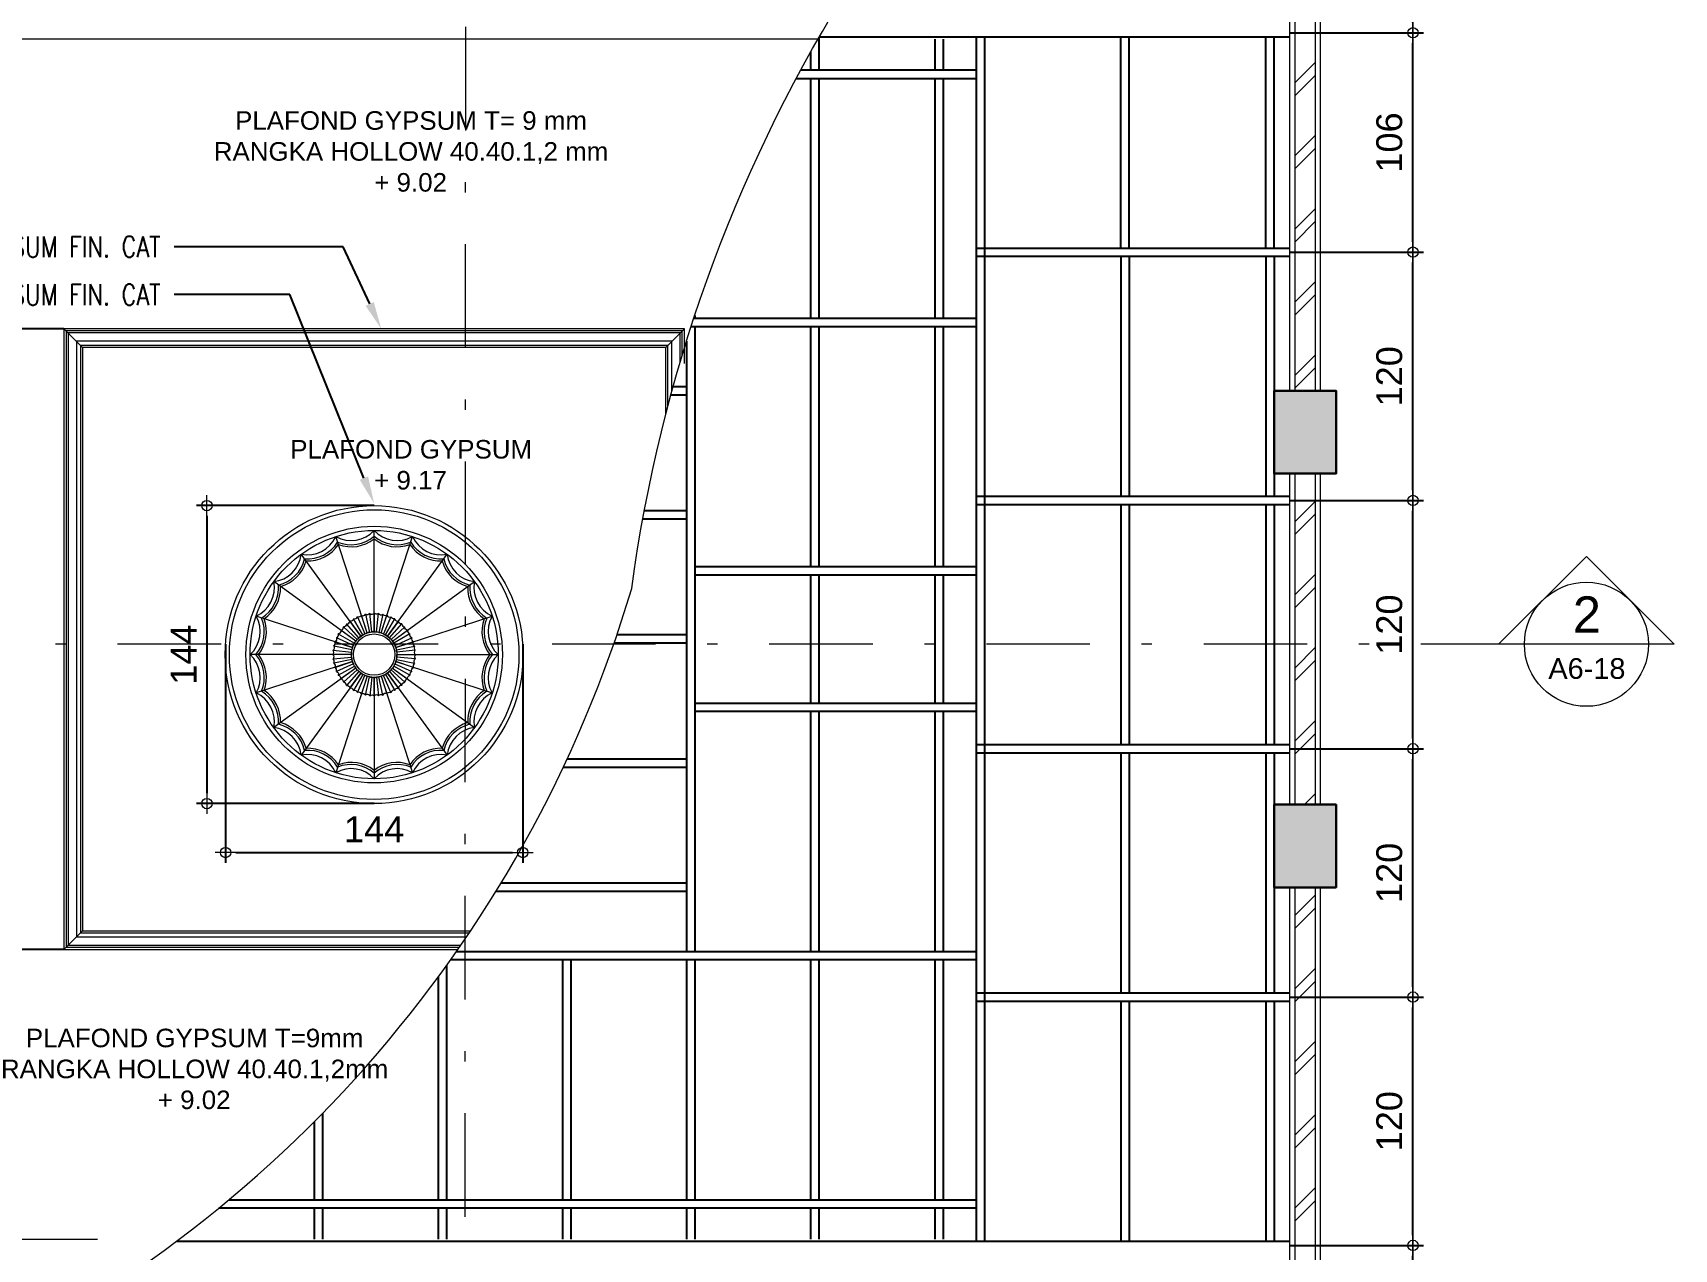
# Model space of a CAD drawing. Header units: millimetres. Extents: x -11 to 1625, y -267 to 180.
# Drawn here: x 1124.4 to 1140.26, y -145.03 to -133.28 of the extents above; entities that cross this region are included whole.
import ezdxf
from ezdxf import colors
from ezdxf.entities.mleader import LeaderData, LeaderLine
from ezdxf.enums import TextEntityAlignment as Align
from ezdxf.math import Vec2, Vec3

# ---------------------------------------------------------------- set-up
doc = ezdxf.new("R2010")
doc.units = ezdxf.units.MM
doc.linetypes.add('DASHDOT', pattern=[1, 0.5, -0.25, 0, -0.25])
for name, color, linetype, lineweight in [('ars', 11, 'Continuous', 5), ('dinding', 5, 'Continuous', 15), ('KOLOM', 1, 'Continuous', 30), ('lan', 7, 'Continuous', 15), ('not', 7, 'Continuous', 20), ('pla', 213, 'Continuous', 15), ('sol kol', 8, 'Continuous', 0), ('TEXT KETERANGAN', 7, 'Continuous', 9), ('u', 6, 'Continuous', 20)]:
    doc.layers.add(name, color=color, linetype=linetype, lineweight=lineweight)
doc.layers.add('BESI', color=10, linetype='Continuous')
doc.styles.add('aku', font='arial.ttf')
doc.styles.add('ATTR', font='romans.shx', dxfattribs={"width": 0.8, "height": 1.735066})
doc.styles.add('S', font='SIMPLEX', dxfattribs={"width": 1.1})
doc.styles.get("Standard").update_dxf_attribs({"font": 'ARIALUNI.TTF'})
doc.dimstyles.new('SK-50', dxfattribs={"dimtxt": 0.25, "dimasz": 0.1, "dimexe": 0.1, "dimexo": 0, "dimgap": 0.1, "dimtad": 1, "dimdec": 0, "dimlfac": 50, "dimzin": 12, "dimdsep": 46, "dimtxsty": 'Standard', "dimblk": 'BULAT', "dimcen": 0.1, "dimadec": 0, "dimazin": 3, "dimtfac": 1, "dimtdec": 0, "dimtix": 1, "dimtofl": 0, "dimtmove": 0, "dimatfit": 3, "dimldrblk": 'BULAT', "dimfxl": 0, "dimtolj": 1, "dimtzin": 0, "dimarcsym": 0})
pattern_1 = [(45, (1139.6954, -153.2871), (-0.353553, 0.353553), []), (45, (1139.8204, -153.2871), (-0.353553, 0.353553), [])]

# ---------------------------------------------------------------- blocks, each defined once
blk = doc.blocks.new('K1')
at = {"layer": 'KOLOM'}
blk.add_lwpolyline([(0.2, 0.15), (-0.2, 0.15), (-0.2, -0.15), (0.2, -0.15), (0.2, 0.15)], dxfattribs=at)
blk = doc.blocks.new('PROFIL GYP')
at = {"layer": 'ars'}
for points in [[(-0.034, 0.1046), (-0.1854, 0.5706)], [(0, 0.11), (0, 0.6)], [(0.034, 0.1046), (0.1854, 0.5706)], [(-0.0647, 0.089), (-0.3527, 0.4854)], [(0.0647, 0.089), (0.3527, 0.4854)], [(-0.089, 0.0647), (-0.4854, 0.3527)], [(0.089, 0.0647), (0.4854, 0.3527)], [(-0.1046, 0.034), (-0.5706, 0.1854)], [(0.1046, 0.034), (0.5706, 0.1854)], [(-0.11, 0), (-0.6, 0)], [(0.11, 0), (0.6, 0)], [(-0.1046, -0.034), (-0.5706, -0.1854)], [(-0.089, -0.0647), (-0.4854, -0.3527)], [(0.089, -0.0647), (0.4854, -0.3527)], [(0.1046, -0.034), (0.5706, -0.1854)], [(-0.0647, -0.089), (-0.3527, -0.4854)], [(-0.034, -0.1046), (-0.1854, -0.5706)], [(0, -0.11), (0, -0.6)], [(0.034, -0.1046), (0.1854, -0.5706)], [(0.0647, -0.089), (0.3527, -0.4854)]]:
    blk.add_lwpolyline(points, dxfattribs=at)
for points in [[(-0.1338, 0.1486, 0.428052), (-0.1176, 0.1618), (-0.0647, 0.089, 0.026186), (-0.0736, 0.0817)], [(-0.1, 0.1732, -0.428052), (-0.1176, 0.1618), (-0.0647, 0.089, -0.026186), (-0.055, 0.0953)], [(-0.1, 0.1732, 0.428052), (-0.0813, 0.1827), (-0.0447, 0.1005, 0.026186), (-0.055, 0.0953)], [(-0.0618, 0.1902, -0.428052), (-0.0813, 0.1827), (-0.0447, 0.1005, -0.026186), (-0.034, 0.1046)], [(-0.0618, 0.1902, 0.428052), (-0.0416, 0.1956), (-0.0229, 0.1076, 0.026186), (-0.034, 0.1046)], [(-0.0209, 0.1989, -0.428052), (-0.0416, 0.1956), (-0.0229, 0.1076, -0.026186), (-0.0115, 0.1094)], [(-0.0209, 0.1989, 0.428052), (0, 0.2), (0, 0.11, 0.026186), (-0.0115, 0.1094)], [(0.0209, 0.1989, -0.428052), (0, 0.2), (0, 0.11, -0.026186), (0.0115, 0.1094)], [(0.0209, 0.1989, 0.428052), (0.0416, 0.1956), (0.0229, 0.1076, 0.026186), (0.0115, 0.1094)], [(0.0618, 0.1902, -0.428052), (0.0416, 0.1956), (0.0229, 0.1076, -0.026186), (0.034, 0.1046)], [(0.0618, 0.1902, 0.428052), (0.0813, 0.1827), (0.0447, 0.1005, 0.026186), (0.034, 0.1046)], [(0.1, 0.1732, -0.428052), (0.0813, 0.1827), (0.0447, 0.1005, -0.026186), (0.055, 0.0953)], [(0.1, 0.1732, 0.428052), (0.1176, 0.1618), (0.0647, 0.089, 0.026186), (0.055, 0.0953)], [(0.1338, 0.1486, -0.428052), (0.1176, 0.1618), (0.0647, 0.089, -0.026186), (0.0736, 0.0817)], [(-0.1827, 0.0813, -0.428052), (-0.1902, 0.0618), (-0.1046, 0.034, -0.026186), (-0.1005, 0.0447)], [(-0.1827, 0.0813, 0.428052), (-0.1732, 0.1), (-0.0953, 0.055, 0.026186), (-0.1005, 0.0447)], [(-0.1618, 0.1176, -0.428052), (-0.1732, 0.1), (-0.0953, 0.055, -0.026186), (-0.089, 0.0647)], [(-0.1618, 0.1176, 0.428052), (-0.1486, 0.1338), (-0.0817, 0.0736, 0.026186), (-0.089, 0.0647)], [(-0.1338, 0.1486, -0.428052), (-0.1486, 0.1338), (-0.0817, 0.0736, -0.026186), (-0.0736, 0.0817)], [(0.1338, 0.1486, 0.428052), (0.1486, 0.1338), (0.0817, 0.0736, 0.026186), (0.0736, 0.0817)], [(0.1618, 0.1176, -0.428052), (0.1486, 0.1338), (0.0817, 0.0736, -0.026186), (0.089, 0.0647)], [(0.1618, 0.1176, 0.428052), (0.1732, 0.1), (0.0953, 0.055, 0.026186), (0.089, 0.0647)], [(0.1827, 0.0813, -0.428052), (0.1732, 0.1), (0.0953, 0.055, -0.026186), (0.1005, 0.0447)], [(0.1827, 0.0813, 0.428052), (0.1902, 0.0618), (0.1046, 0.034, 0.026186), (0.1005, 0.0447)], [(-0.2, 0, 0.428052), (-0.1989, 0.0209), (-0.1094, 0.0115, 0.026186), (-0.11, 0)], [(-0.2, 0, -0.428052), (-0.1989, -0.0209), (-0.1094, -0.0115, -0.026186), (-0.11, 0)], [(-0.1956, 0.0416, -0.428052), (-0.1989, 0.0209), (-0.1094, 0.0115, -0.026186), (-0.1076, 0.0229)], [(-0.1956, 0.0416, 0.428052), (-0.1902, 0.0618), (-0.1046, 0.034, 0.026186), (-0.1076, 0.0229)], [(0.1956, 0.0416, -0.428052), (0.1902, 0.0618), (0.1046, 0.034, -0.026186), (0.1076, 0.0229)], [(0.1956, 0.0416, 0.428052), (0.1989, 0.0209), (0.1094, 0.0115, 0.026186), (0.1076, 0.0229)], [(0.2, 0, -0.428052), (0.1989, 0.0209), (0.1094, 0.0115, -0.026186), (0.11, 0)], [(0.2, 0, 0.428052), (0.1989, -0.0209), (0.1094, -0.0115, 0.026186), (0.11, 0)], [(-0.1956, -0.0416, 0.428052), (-0.1989, -0.0209), (-0.1094, -0.0115, 0.026186), (-0.1076, -0.0229)], [(-0.1956, -0.0416, -0.428052), (-0.1902, -0.0618), (-0.1046, -0.034, -0.026186), (-0.1076, -0.0229)], [(-0.1827, -0.0813, 0.428052), (-0.1902, -0.0618), (-0.1046, -0.034, 0.026186), (-0.1005, -0.0447)], [(-0.1827, -0.0813, -0.428052), (-0.1732, -0.1), (-0.0953, -0.055, -0.026186), (-0.1005, -0.0447)], [(-0.1618, -0.1176, 0.428052), (-0.1732, -0.1), (-0.0953, -0.055, 0.026186), (-0.089, -0.0647)], [(-0.1618, -0.1176, -0.428052), (-0.1486, -0.1338), (-0.0817, -0.0736, -0.026186), (-0.089, -0.0647)], [(-0.1338, -0.1486, 0.428052), (-0.1486, -0.1338), (-0.0817, -0.0736, 0.026186), (-0.0736, -0.0817)], [(0.1338, -0.1486, -0.428052), (0.1486, -0.1338), (0.0817, -0.0736, -0.026186), (0.0736, -0.0817)], [(0.1618, -0.1176, 0.428052), (0.1486, -0.1338), (0.0817, -0.0736, 0.026186), (0.089, -0.0647)], [(0.1618, -0.1176, -0.428052), (0.1732, -0.1), (0.0953, -0.055, -0.026186), (0.089, -0.0647)], [(0.1827, -0.0813, 0.428052), (0.1732, -0.1), (0.0953, -0.055, 0.026186), (0.1005, -0.0447)], [(0.1827, -0.0813, -0.428052), (0.1902, -0.0618), (0.1046, -0.034, -0.026186), (0.1005, -0.0447)], [(0.1956, -0.0416, 0.428052), (0.1902, -0.0618), (0.1046, -0.034, 0.026186), (0.1076, -0.0229)], [(0.1956, -0.0416, -0.428052), (0.1989, -0.0209), (0.1094, -0.0115, -0.026186), (0.1076, -0.0229)], [(-0.1338, -0.1486, -0.428052), (-0.1176, -0.1618), (-0.0647, -0.089, -0.026186), (-0.0736, -0.0817)], [(-0.1, -0.1732, 0.428052), (-0.1176, -0.1618), (-0.0647, -0.089, 0.026186), (-0.055, -0.0953)], [(-0.1, -0.1732, -0.428052), (-0.0813, -0.1827), (-0.0447, -0.1005, -0.026186), (-0.055, -0.0953)], [(-0.0618, -0.1902, 0.428052), (-0.0813, -0.1827), (-0.0447, -0.1005, 0.026186), (-0.034, -0.1046)], [(-0.0618, -0.1902, -0.428052), (-0.0416, -0.1956), (-0.0229, -0.1076, -0.026186), (-0.034, -0.1046)], [(-0.0209, -0.1989, 0.428052), (-0.0416, -0.1956), (-0.0229, -0.1076, 0.026186), (-0.0115, -0.1094)], [(-0.0209, -0.1989, -0.428052), (0, -0.2), (0, -0.11, -0.026186), (-0.0115, -0.1094)], [(0.0209, -0.1989, 0.428052), (0, -0.2), (0, -0.11, 0.026186), (0.0115, -0.1094)], [(0.0209, -0.1989, -0.428052), (0.0416, -0.1956), (0.0229, -0.1076, -0.026186), (0.0115, -0.1094)], [(0.0618, -0.1902, 0.428052), (0.0416, -0.1956), (0.0229, -0.1076, 0.026186), (0.034, -0.1046)], [(0.0618, -0.1902, -0.428052), (0.0813, -0.1827), (0.0447, -0.1005, -0.026186), (0.034, -0.1046)], [(0.1, -0.1732, 0.428052), (0.0813, -0.1827), (0.0447, -0.1005, 0.026186), (0.055, -0.0953)], [(0.1, -0.1732, -0.428052), (0.1176, -0.1618), (0.0647, -0.089, -0.026186), (0.055, -0.0953)], [(0.1338, -0.1486, 0.428052), (0.1176, -0.1618), (0.0647, -0.089, 0.026186), (0.0736, -0.0817)]]:
    blk.add_lwpolyline(points, format="xyb", close=True, dxfattribs=at)
for radius in [0.72, 0.7, 0.62, 0.6, 0.11, 0.1]:
    blk.add_circle((0, 0), radius, dxfattribs=at)
for centre, radius, start, end in [((-0.3228, 0.6336), 0.1512, 258.61621, 335.38379), ((-0.1112, 0.7023), 0.1512, 240.61621, 317.38379), ((-0.1112, 0.7023), 0.1712, 247.4647, 310.5353), ((-0.1112, 0.7023), 0.1812, 250.11768, 307.88232), ((0.1112, 0.7023), 0.1512, 222.61621, 299.38379), ((0.1112, 0.7023), 0.1712, 229.4647, 292.5353), ((0.1112, 0.7023), 0.1812, 232.11768, 289.88232), ((0.3228, 0.6336), 0.1512, 204.61621, 281.38379), ((-0.5028, 0.5028), 0.1512, 276.61621, 353.38379), ((-0.3228, 0.6336), 0.1712, 265.4647, 328.5353), ((-0.3228, 0.6336), 0.1812, 268.11769, 325.88232), ((0.3228, 0.6336), 0.1812, 214.11768, 271.88232), ((0.3228, 0.6336), 0.1712, 211.4647, 274.5353), ((0.5028, 0.5028), 0.1512, 186.61621, 263.38379), ((-0.5028, 0.5028), 0.1712, 283.4647, 346.5353), ((-0.5028, 0.5028), 0.1812, 286.11769, 343.88232), ((0.5028, 0.5028), 0.1812, 196.11768, 253.88232), ((0.5028, 0.5028), 0.1712, 193.4647, 256.5353), ((-0.6336, 0.3228), 0.1512, 294.61621, 11.38379), ((-0.6336, 0.3228), 0.1712, 301.4647, 4.5353), ((-0.6336, 0.3228), 0.1812, 304.11769, 1.88232), ((0.6336, 0.3228), 0.1812, 178.11768, 235.88232), ((0.6336, 0.3228), 0.1712, 175.4647, 238.5353), ((0.6336, 0.3228), 0.1512, 168.61621, 245.38379), ((-0.7023, 0.1112), 0.1512, 312.61621, 29.38379), ((-0.7023, 0.1112), 0.1712, 319.4647, 22.5353), ((-0.7023, 0.1112), 0.1812, 322.11769, 19.88232), ((0.7023, 0.1112), 0.1812, 160.11768, 217.88232), ((0.7023, 0.1112), 0.1712, 157.4647, 220.5353), ((0.7023, 0.1112), 0.1512, 150.61621, 227.38379), ((0.7023, -0.1112), 0.1812, 142.11768, 199.88232), ((0.7023, -0.1112), 0.1712, 139.4647, 202.5353), ((0.7023, -0.1112), 0.1512, 132.61621, 209.38379), ((-0.7023, -0.1112), 0.1512, 330.61621, 47.38379), ((-0.7023, -0.1112), 0.1712, 337.4647, 40.5353), ((-0.7023, -0.1112), 0.1812, 340.11768, 37.88232), ((-0.6336, -0.3228), 0.1512, 348.61621, 65.38379), ((-0.6336, -0.3228), 0.1712, 355.4647, 58.5353), ((-0.6336, -0.3228), 0.1812, 358.11768, 55.88232), ((0.6336, -0.3228), 0.1812, 124.11768, 181.88232), ((0.6336, -0.3228), 0.1712, 121.4647, 184.5353), ((0.6336, -0.3228), 0.1512, 114.61621, 191.38379), ((-0.5028, -0.5028), 0.1512, 6.61621, 83.38379), ((-0.5028, -0.5028), 0.1712, 13.4647, 76.5353), ((-0.5028, -0.5028), 0.1812, 16.11768, 73.88232), ((0.5028, -0.5028), 0.1812, 106.11768, 163.88232), ((0.5028, -0.5028), 0.1712, 103.4647, 166.5353), ((0.5028, -0.5028), 0.1512, 96.61621, 173.38379), ((-0.3228, -0.6336), 0.1712, 31.4647, 94.5353), ((-0.3228, -0.6336), 0.1812, 34.11768, 91.88232), ((0.3228, -0.6336), 0.1812, 88.11768, 145.88232), ((0.3228, -0.6336), 0.1712, 85.4647, 148.5353), ((-0.3228, -0.6336), 0.1512, 24.61621, 101.38379), ((-0.1112, -0.7023), 0.1512, 42.61621, 119.38379), ((-0.1112, -0.7023), 0.1712, 49.4647, 112.5353), ((-0.1112, -0.7023), 0.1812, 52.11768, 109.88232), ((0.1112, -0.7023), 0.1812, 70.11768, 127.88232), ((0.1112, -0.7023), 0.1712, 67.4647, 130.5353), ((0.1112, -0.7023), 0.1512, 60.61621, 137.38379), ((0.3228, -0.6336), 0.1512, 78.61621, 155.38379)]:
    blk.add_arc(centre, radius, start, end, dxfattribs=at)
blk = doc.blocks.new('Npa')
for p, q in [((-0.849, 0), (0, 0.849)), ((0.849, 0), (0, 0.849)), ((0.849, 0), (-0.849, 0))]:
    blk.add_line(p, q)
blk.add_circle((0, 0), 0.6)
at = {"color": 5, "style": 'S', "width": 0.75, "flags": 4}
blk.add_attdef('NO', text='', height=0.3, dxfattribs=at).set_placement((0.005, 0.113), align=Align.CENTER)
at = {"style": 'S', "width": 0.75, "flags": 4}
blk.add_attdef('NOLBR', text='', height=0.2, dxfattribs=at).set_placement((0.005, -0.334), align=Align.CENTER)
blk = doc.blocks.new('BULAT')
for p, q in [((-1, 0), (1, 0)), ((0, -1), (0, 1))]:
    blk.add_line(p, q)
blk.add_circle((0, 0), 0.5)
blk = doc.blocks.new('*D3196')
at = {"layer": 'Defpoints', "color": 0, "ltscale": 0.15}
for p in [(1136.545, -142.597), (1137.739, -142.597), (1136.545, -144.997)]:
    blk.add_point(p, dxfattribs=at)
at = {"layer": 'u', "color": 0, "lineweight": -2, "ltscale": 0.15}
for p, q in [((1136.545, -142.597), (1137.839, -142.597)), ((1137.739, -144.897), (1137.739, -142.697)), ((1136.545, -144.997), (1137.839, -144.997))]:
    blk.add_line(p, q, dxfattribs=at)
at = {"layer": 'u', "color": 0, "lineweight": -2, "ltscale": 0.15, "xscale": 0.1, "yscale": 0.1, "zscale": 0.1}
for p, rotation in [((1137.739, -142.597), 90), ((1137.739, -144.997), 270)]:
    blk.add_blockref('BULAT', p, dxfattribs=dict(at, rotation=rotation))
at = {"layer": 'u', "color": 0, "ltscale": 0.15, "insert": (1137.511, -143.797), "char_height": 0.25, "attachment_point": 5, "rotation": 90}
blk.add_mtext('\\A1;120', dxfattribs=at)
blk = doc.blocks.new('*D3197')
at = {"layer": 'Defpoints', "color": 0, "ltscale": 0.15}
for p in [(1136.545, -140.197), (1137.739, -140.197), (1136.545, -142.597)]:
    blk.add_point(p, dxfattribs=at)
at = {"layer": 'u', "color": 0, "lineweight": -2, "ltscale": 0.15}
for p, q in [((1136.545, -140.197), (1137.839, -140.197)), ((1137.739, -142.497), (1137.739, -140.297)), ((1136.545, -142.597), (1137.839, -142.597))]:
    blk.add_line(p, q, dxfattribs=at)
at = {"layer": 'u', "color": 0, "lineweight": -2, "ltscale": 0.15, "xscale": 0.1, "yscale": 0.1, "zscale": 0.1}
for p, rotation in [((1137.739, -140.197), 90), ((1137.739, -142.597), 270)]:
    blk.add_blockref('BULAT', p, dxfattribs=dict(at, rotation=rotation))
at = {"layer": 'u', "color": 0, "ltscale": 0.15, "insert": (1137.511, -141.397), "char_height": 0.25, "attachment_point": 5, "rotation": 90}
blk.add_mtext('\\A1;120', dxfattribs=at)
blk = doc.blocks.new('*D3198')
at = {"layer": 'Defpoints', "color": 0, "ltscale": 0.15}
for p in [(1136.545, -137.797), (1137.739, -137.797), (1136.545, -140.197)]:
    blk.add_point(p, dxfattribs=at)
at = {"layer": 'u', "color": 0, "lineweight": -2, "ltscale": 0.15}
for p, q in [((1136.545, -137.797), (1137.839, -137.797)), ((1137.739, -140.097), (1137.739, -137.897)), ((1136.545, -140.197), (1137.839, -140.197))]:
    blk.add_line(p, q, dxfattribs=at)
at = {"layer": 'u', "color": 0, "lineweight": -2, "ltscale": 0.15, "xscale": 0.1, "yscale": 0.1, "zscale": 0.1}
for p, rotation in [((1137.739, -137.797), 90), ((1137.739, -140.197), 270)]:
    blk.add_blockref('BULAT', p, dxfattribs=dict(at, rotation=rotation))
at = {"layer": 'u', "color": 0, "ltscale": 0.15, "insert": (1137.511, -138.997), "char_height": 0.25, "attachment_point": 5, "rotation": 90}
blk.add_mtext('\\A1;120', dxfattribs=at)
blk = doc.blocks.new('*D3199')
at = {"layer": 'Defpoints', "color": 0, "ltscale": 0.15}
for p in [(1136.545, -135.397), (1137.739, -135.397), (1136.545, -137.797)]:
    blk.add_point(p, dxfattribs=at)
at = {"layer": 'u', "color": 0, "lineweight": -2, "ltscale": 0.15}
for p, q in [((1136.545, -135.397), (1137.839, -135.397)), ((1137.739, -137.697), (1137.739, -135.497)), ((1136.545, -137.797), (1137.839, -137.797))]:
    blk.add_line(p, q, dxfattribs=at)
at = {"layer": 'u', "color": 0, "lineweight": -2, "ltscale": 0.15, "xscale": 0.1, "yscale": 0.1, "zscale": 0.1}
for p, rotation in [((1137.739, -135.397), 90), ((1137.739, -137.797), 270)]:
    blk.add_blockref('BULAT', p, dxfattribs=dict(at, rotation=rotation))
at = {"layer": 'u', "color": 0, "ltscale": 0.15, "insert": (1137.511, -136.597), "char_height": 0.25, "attachment_point": 5, "rotation": 90}
blk.add_mtext('\\A1;120', dxfattribs=at)
blk = doc.blocks.new('*D3200')
at = {"layer": 'Defpoints', "color": 0, "ltscale": 0.15}
for p in [(1136.545, -133.277), (1137.739, -133.277), (1136.545, -135.397)]:
    blk.add_point(p, dxfattribs=at)
at = {"layer": 'u', "color": 0, "lineweight": -2, "ltscale": 0.15}
for p, q in [((1136.545, -133.277), (1137.839, -133.277)), ((1137.739, -135.297), (1137.739, -133.377)), ((1136.545, -135.397), (1137.839, -135.397))]:
    blk.add_line(p, q, dxfattribs=at)
at = {"layer": 'u', "color": 0, "lineweight": -2, "ltscale": 0.15, "xscale": 0.1, "yscale": 0.1, "zscale": 0.1}
for p, rotation in [((1137.739, -133.277), 90), ((1137.739, -135.397), 270)]:
    blk.add_blockref('BULAT', p, dxfattribs=dict(at, rotation=rotation))
at = {"layer": 'u', "color": 0, "ltscale": 0.15, "insert": (1137.511, -134.337), "char_height": 0.25, "attachment_point": 5, "rotation": 90}
blk.add_mtext('\\A1;106', dxfattribs=at)
blk = doc.blocks.new('*D3201')
at = {"layer": 'Defpoints', "color": 0, "ltscale": 0.15}
for p in [(1136.545, -130.877), (1137.739, -130.877), (1136.545, -133.277)]:
    blk.add_point(p, dxfattribs=at)
at = {"layer": 'u', "color": 0, "lineweight": -2, "ltscale": 0.15}
for p, q in [((1136.545, -130.877), (1137.839, -130.877)), ((1137.739, -133.177), (1137.739, -130.977)), ((1136.545, -133.277), (1137.839, -133.277))]:
    blk.add_line(p, q, dxfattribs=at)
at = {"layer": 'u', "color": 0, "lineweight": -2, "ltscale": 0.15, "xscale": 0.1, "yscale": 0.1, "zscale": 0.1}
for p, rotation in [((1137.739, -130.877), 90), ((1137.739, -133.277), 270)]:
    blk.add_blockref('BULAT', p, dxfattribs=dict(at, rotation=rotation))
at = {"layer": 'u', "color": 0, "ltscale": 0.15, "insert": (1137.511, -132.077), "char_height": 0.25, "attachment_point": 5, "rotation": 90}
blk.add_mtext('\\A1;120', dxfattribs=at)
blk = doc.blocks.new('*D3202')
at = {"layer": 'Defpoints', "color": 0, "ltscale": 0.15}
for p in [(1136.545, -144.997), (1137.739, -144.997), (1136.545, -147.397)]:
    blk.add_point(p, dxfattribs=at)
at = {"layer": 'u', "color": 0, "lineweight": -2, "ltscale": 0.15}
for p, q in [((1136.545, -144.997), (1137.839, -144.997)), ((1137.739, -147.297), (1137.739, -145.097)), ((1136.545, -147.397), (1137.839, -147.397))]:
    blk.add_line(p, q, dxfattribs=at)
at = {"layer": 'u', "color": 0, "lineweight": -2, "ltscale": 0.15, "xscale": 0.1, "yscale": 0.1, "zscale": 0.1}
for p, rotation in [((1137.739, -144.997), 90), ((1137.739, -147.397), 270)]:
    blk.add_blockref('BULAT', p, dxfattribs=dict(at, rotation=rotation))
at = {"layer": 'u', "color": 0, "ltscale": 0.15, "insert": (1137.511, -146.197), "char_height": 0.25, "attachment_point": 5, "rotation": 90}
blk.add_mtext('\\A1;120', dxfattribs=at)
blk = doc.blocks.new('*D3222')
at = {"layer": 'Defpoints', "color": 0, "ltscale": 0.15}
for p in [(1124.695, -136.137), (1124.013, -142.137), (1124.695, -142.137)]:
    blk.add_point(p, dxfattribs=at)
at = {"layer": 'u', "color": 0, "lineweight": -2, "ltscale": 0.15}
for p, q in [((1124.695, -136.137), (1123.913, -136.137)), ((1124.013, -136.237), (1124.013, -142.037)), ((1124.695, -142.137), (1123.913, -142.137))]:
    blk.add_line(p, q, dxfattribs=at)
at = {"layer": 'u', "color": 0, "lineweight": -2, "ltscale": 0.15, "xscale": 0.1, "yscale": 0.1, "zscale": 0.1}
for p, rotation in [((1124.013, -136.137), 90), ((1124.013, -142.137), 270)]:
    blk.add_blockref('BULAT', p, dxfattribs=dict(at, rotation=rotation))
at = {"layer": 'u', "color": 0, "ltscale": 0.15, "insert": (1123.785, -139.137), "char_height": 0.25, "attachment_point": 5, "rotation": 90}
blk.add_mtext('\\A1;300', dxfattribs=at)
blk = doc.blocks.new('*D3223')
at = {"layer": 'Defpoints', "color": 0, "ltscale": 0.15}
for p in [(1127.695, -137.847), (1126.079, -140.727), (1127.695, -140.727)]:
    blk.add_point(p, dxfattribs=at)
at = {"layer": 'u', "color": 0, "lineweight": -2, "ltscale": 0.15}
for p, q in [((1127.695, -137.847), (1125.979, -137.847)), ((1126.079, -137.947), (1126.079, -140.627)), ((1127.695, -140.727), (1125.979, -140.727))]:
    blk.add_line(p, q, dxfattribs=at)
at = {"layer": 'u', "color": 0, "lineweight": -2, "ltscale": 0.15, "xscale": 0.1, "yscale": 0.1, "zscale": 0.1}
for p, rotation in [((1126.079, -137.847), 90), ((1126.079, -140.727), 270)]:
    blk.add_blockref('BULAT', p, dxfattribs=dict(at, rotation=rotation))
at = {"layer": 'u', "color": 0, "ltscale": 0.15, "insert": (1125.854, -139.287), "char_height": 0.25, "attachment_point": 5, "rotation": 90}
blk.add_mtext('\\A1;144', dxfattribs=at)
blk = doc.blocks.new('*D3224')
at = {"layer": 'Defpoints', "color": 0, "ltscale": 0.15}
for p in [(1126.259, -139.187), (1129.132, -139.187), (1129.132, -141.2)]:
    blk.add_point(p, dxfattribs=at)
at = {"layer": 'u', "color": 0, "lineweight": -2, "ltscale": 0.15}
for p, q in [((1126.259, -139.187), (1126.259, -141.3)), ((1129.132, -139.187), (1129.132, -141.3)), ((1126.359, -141.2), (1129.032, -141.2))]:
    blk.add_line(p, q, dxfattribs=at)
at = {"layer": 'u', "color": 0, "lineweight": -2, "ltscale": 0.15, "xscale": 0.1, "yscale": 0.1, "zscale": 0.1, "rotation": 180}
blk.add_blockref('BULAT', (1126.259, -141.2), dxfattribs=at)
at = {"layer": 'u', "color": 0, "lineweight": -2, "ltscale": 0.15, "xscale": 0.1, "yscale": 0.1, "zscale": 0.1}
blk.add_blockref('BULAT', (1129.132, -141.2), dxfattribs=at)
at = {"layer": 'u', "color": 0, "ltscale": 0.15, "insert": (1127.695, -140.975), "char_height": 0.25, "attachment_point": 5}
blk.add_mtext('\\A1;144', dxfattribs=at)

msp = doc.modelspace()

# ---------------------------------------------------------------- hatches: boundary and pattern name
at = {"layer": 'ars'}
h = msp.add_hatch(dxfattribs=at)
h.set_pattern_fill('TEMBOK', color=256, scale=0.5)
h.set_pattern_definition(pattern_1)
h.paths.add_polyline_path([(1136.7954249, -136.7370798), (1136.7954249, -128.5370798), (1136.5954249, -128.5370798), (1136.5954249, -136.7370798)])
h = msp.add_hatch(dxfattribs=at)
h.set_pattern_fill('TEMBOK', color=256, scale=0.5)
h.set_pattern_definition(pattern_1)
h.paths.add_polyline_path([(1136.7954249, -140.7370798), (1136.7954249, -137.5370798), (1136.5954249, -137.5370798), (1136.5954249, -140.7370798)])
h = msp.add_hatch(dxfattribs=at)
h.set_pattern_fill('TEMBOK', color=256, scale=0.5)
h.set_pattern_definition([(45, (1139.6954, -166.2871), (-0.353553, 0.353553), []), (45, (1139.8204, -166.2871), (-0.353553, 0.353553), [])])
h.paths.add_polyline_path([(1136.7954249, -149.7370798), (1136.7954249, -141.5370798), (1136.5954249, -141.5370798), (1136.5954249, -149.7370798)])
at = {"layer": 'sol kol'}
for points in [[(1136.3954249, -136.7370798), (1136.3954249, -137.5370798), (1136.9954249, -137.5370798), (1136.9954249, -136.7370798)], [(1136.3954249, -140.7370798), (1136.3954249, -141.5370798), (1136.9954249, -141.5370798), (1136.9954249, -140.7370798)]]:
    msp.add_hatch(color=256, dxfattribs=at).paths.add_polyline_path(points)

# ---------------------------------------------------------------- linework, layer by layer
at = {"layer": 'ars'}
for points in [[(1136.7954249, -136.7370798), (1136.7954249, -128.5370798), (1136.5954249, -128.5370798), (1136.5954249, -136.7370798)], [(1136.7954249, -140.7370798), (1136.7954249, -137.5370798), (1136.5954249, -137.5370798), (1136.5954249, -140.7370798)], [(1136.7954249, -149.7370798), (1136.7954249, -141.5370798), (1136.5954249, -141.5370798), (1136.5954249, -149.7370798)]]:
    msp.add_lwpolyline(points, close=True, dxfattribs=at)
for points in [[(1124.6954249, -136.1370798), (1124.8764775, -136.3181324)], [(1130.5143723, -136.3181324), (1130.6954249, -136.1370798)], [(1130.6743723, -136.3913876), (1130.6743723, -136.1581324), (1124.7164775, -136.1581324), (1124.7164775, -142.1160272), (1128.519628, -142.1160272)], [(1130.6543723, -136.4584766), (1130.6543723, -136.1781324), (1124.7364775, -136.1781324), (1124.7364775, -142.0960272), (1128.5334278, -142.0960272)], [(1130.5743723, -136.7394495), (1130.5743723, -136.2581324), (1124.8164775, -136.2581324), (1124.8164775, -142.0160272), (1128.5880468, -142.0160272)], [(1130.5343723, -136.8885085), (1130.5343723, -136.2981324), (1124.8564775, -136.2981324), (1124.8564775, -141.9760272), (1128.6150116, -141.9760272)], [(1130.5143723, -136.9654829), (1130.5143723, -136.3181324), (1124.8764775, -136.3181324), (1124.8764775, -141.9560272), (1128.6284085, -141.9560272)], [(1124.6954249, -142.1370798), (1124.8764775, -141.9560272)]]:
    msp.add_lwpolyline(points, dxfattribs=at)
at = {"layer": 'BESI'}
for p, q in [((1133.5154249, -133.3170798), (1136.5454249, -133.3170798)), ((1133.5154249, -135.3570798), (1136.5454249, -135.3570798)), ((1133.5154249, -135.4370798), (1136.5454249, -135.4370798)), ((1130.7154249, -137.8970798), (1130.3070517, -137.8970798)), ((1133.5154249, -137.7570798), (1136.5454249, -137.7570798)), ((1133.5154249, -137.8370798), (1136.5454249, -137.8370798)), ((1130.7154249, -137.9770798), (1130.2921897, -137.9770798)), ((1130.7154249, -139.0970798), (1130.0417291, -139.0970798)), ((1130.7154249, -139.1770798), (1130.0141075, -139.1770798)), ((1133.5154249, -140.1570798), (1136.5454249, -140.1570798)), ((1133.5154249, -140.2370798), (1136.5454249, -140.2370798)), ((1130.7154249, -140.3770798), (1129.5227011, -140.3770798)), ((1130.7154249, -140.2970798), (1129.5601542, -140.2970798)), ((1130.7154249, -141.4970798), (1128.920696, -141.4970798)), ((1130.7154249, -141.5770798), (1128.8717836, -141.5770798)), ((1133.5154249, -142.5570798), (1136.5454249, -142.5570798)), ((1133.5154249, -142.6370798), (1136.5454249, -142.6370798)), ((1133.5154249, -144.9570798), (1136.5454249, -144.9570798))]:
    msp.add_line(p, q, dxfattribs=at)
for points in [[(1131.9954249, -133.3204699), (1131.9954249, -133.6370798)], [(1131.9973683, -133.3170798), (1135.0804249, -133.3170798)], [(1133.1154249, -133.3370798), (1133.1154249, -133.6370798)], [(1133.1954249, -133.3370798), (1133.1954249, -133.6370798)], [(1133.5154249, -133.3170798), (1133.5154249, -144.9570798)], [(1133.5954249, -133.3170798), (1133.5954249, -144.9570798)], [(1134.9154249, -135.3570798), (1134.9154249, -133.3170798)], [(1134.9954249, -135.3570798), (1134.9954249, -133.3170798)], [(1136.3154249, -135.3570798), (1136.3154249, -133.3170798)], [(1136.3954249, -135.3570798), (1136.3954249, -133.3170798)], [(1131.9154249, -133.4618737), (1131.9154249, -133.6370798)], [(1131.7761975, -133.7170798), (1133.5154249, -133.7170798)], [(1133.5154249, -133.6370798), (1131.8191369, -133.6370798)], [(1131.9154249, -133.7170798), (1131.9154249, -136.0370798)], [(1131.9954249, -133.7170798), (1131.9954249, -136.0370798)], [(1133.1154249, -133.7170798), (1133.1154249, -136.0370798)], [(1133.1954249, -133.7170798), (1133.1954249, -136.0370798)], [(1134.9154249, -135.4370798), (1134.9154249, -137.7570798)], [(1134.9954249, -135.4370798), (1134.9954249, -137.7570798)], [(1136.3154249, -135.4370798), (1136.3154249, -137.7570798)], [(1136.3954249, -135.4370798), (1136.3954249, -137.7570798)], [(1130.759796, -136.1170798), (1133.5154249, -136.1170798)], [(1133.5154249, -136.0370798), (1130.7858243, -136.0370798)], [(1130.7954249, -136.0079591), (1130.7954249, -136.0370798)], [(1130.7954249, -136.1170798), (1130.7954249, -142.1570798)], [(1131.9154249, -136.1170798), (1131.9154249, -138.4370798)], [(1131.9954249, -136.1170798), (1131.9954249, -138.4370798)], [(1133.1154249, -136.1170798), (1133.1154249, -138.4370798)], [(1133.1954249, -136.1170798), (1133.1954249, -138.4370798)], [(1130.7154249, -136.2571985), (1130.7154249, -142.1570798)], [(1130.5641155, -136.7770798), (1130.7154249, -136.7770798)], [(1130.5860496, -136.6970798), (1130.7154249, -136.6970798)], [(1134.9154249, -137.8370798), (1134.9154249, -140.1570798)], [(1134.9954249, -137.8370798), (1134.9954249, -140.1570798)], [(1136.3154249, -137.8370798), (1136.3154249, -140.1570798)], [(1136.3954249, -137.8370798), (1136.3954249, -140.1570798)], [(1133.5154249, -138.4370798), (1130.7954249, -138.4370798)], [(1130.7954249, -138.5170798), (1133.5154249, -138.5170798)], [(1131.9154249, -138.5170798), (1131.9154249, -139.7570798)], [(1131.9954249, -138.5170798), (1131.9954249, -139.7570798)], [(1133.1154249, -138.5170798), (1133.1154249, -139.7570798)], [(1133.1954249, -138.5170798), (1133.1954249, -139.7570798)], [(1130.7954249, -139.7570798), (1133.5154249, -139.7570798)], [(1133.5154249, -139.8370798), (1130.7954249, -139.8370798)], [(1131.9154249, -139.8370798), (1131.9154249, -142.1570798)], [(1131.9954249, -139.8370798), (1131.9954249, -142.1570798)], [(1133.1154249, -139.8370798), (1133.1154249, -142.1570798)], [(1133.1954249, -139.8370798), (1133.1954249, -142.1570798)], [(1134.9154249, -140.2370798), (1134.9154249, -142.5570798)], [(1134.9954249, -140.2370798), (1134.9954249, -142.5570798)], [(1136.3154249, -140.2370798), (1136.3154249, -142.5570798)], [(1136.3954249, -140.2370798), (1136.3954249, -142.5570798)], [(1128.4911186, -142.1570798), (1133.5154249, -142.1570798)], [(1128.3954249, -142.2923276), (1128.3954249, -144.5570798)], [(1133.5154249, -142.2370798), (1128.4348459, -142.2370798)], [(1129.5154249, -142.2370798), (1129.5154249, -144.5570798)], [(1129.5954249, -142.2370798), (1129.5954249, -144.5570798)], [(1130.7154249, -142.2370798), (1130.7154249, -144.5570798)], [(1130.7954249, -142.2370798), (1130.7954249, -144.5570798)], [(1131.9154249, -142.2370798), (1131.9154249, -144.5570798)], [(1131.9954249, -142.2370798), (1131.9954249, -144.5570798)], [(1133.1154249, -142.2370798), (1133.1154249, -144.5570798)], [(1133.1954249, -142.2370798), (1133.1954249, -144.5570798)], [(1128.3154249, -142.4025005), (1128.3154249, -144.5570798)], [(1134.9154249, -142.6370798), (1134.9154249, -144.9570798)], [(1134.9954249, -142.6370798), (1134.9954249, -144.9570798)], [(1136.3154249, -142.6370798), (1136.3154249, -144.9570798)], [(1136.3954249, -142.6370798), (1136.3954249, -144.9570798)], [(1127.1954249, -143.7213745), (1127.1954249, -144.5570798)], [(1127.1154249, -143.8023865), (1127.1154249, -144.5570798)], [(1126.2915215, -144.5570798), (1133.5154249, -144.5570798)], [(1133.5154249, -144.6370798), (1126.1947902, -144.6370798)], [(1127.1154249, -144.6370798), (1127.1154249, -144.9370798)], [(1127.1954249, -144.6370798), (1127.1954249, -144.9370798)], [(1128.3154249, -144.6370798), (1128.3154249, -144.9370798)], [(1128.3954249, -144.6370798), (1128.3954249, -144.9370798)], [(1129.5154249, -144.6370798), (1129.5154249, -144.9370798)], [(1129.5954249, -144.6370798), (1129.5954249, -144.9370798)], [(1130.7154249, -144.6370798), (1130.7154249, -144.9370798)], [(1130.7954249, -144.6370798), (1130.7954249, -144.9370798)], [(1131.9154249, -144.6370798), (1131.9154249, -144.9370798)], [(1131.9954249, -144.6370798), (1131.9954249, -144.9370798)], [(1133.1154249, -144.6370798), (1133.1154249, -144.9370798)], [(1133.1954249, -144.6370798), (1133.1954249, -144.9370798)], [(1125.7865347, -144.9570798), (1135.0804249, -144.9570798)]]:
    msp.add_lwpolyline(points, dxfattribs=at)
at = {"layer": 'dinding'}
for points in [[(1136.8454249, -136.7370798), (1136.8454249, -128.5370798), (1136.5454249, -128.5370798), (1136.5454249, -136.7370798)], [(1136.8454249, -140.7370798), (1136.8454249, -137.5370798), (1136.5454249, -137.5370798), (1136.5454249, -140.7370798)], [(1136.8454249, -149.7370798), (1136.8454249, -141.5370798), (1136.5454249, -141.5370798), (1136.5454249, -149.7370798)]]:
    msp.add_lwpolyline(points, close=True, dxfattribs=at)
at = {"layer": 'not', "linetype": 'DASHDOT', "ltscale": 2}
msp.add_line((1138.8156041, -139.1868671), (1116.4415873, -139.1868671), dxfattribs=at)
msp.add_lwpolyline([(1128.5811984, -126.919958), (1128.5655896, -153.7868524)], dxfattribs=at)
at = {"layer": 'pla'}
for points in [[(1125.7865347, -144.9570798), (1133.5154249, -144.9570798), (1133.5154249, -133.3170798), (1131.9973683, -133.3170798)], [(1130.6954249, -136.472), (1130.6954249, -136.1370798), (1124.6954249, -136.1370798), (1124.6954249, -142.1370798), (1128.5050387, -142.1370798)]]:
    msp.add_lwpolyline(points, dxfattribs=at)
at = {"layer": 'u'}
msp.add_lwpolyline([(1118.9954249, -149.7370798, -0.2357249147), (1123.3489147, -146.3807548, 0.2201092367), (1130.1854249, -138.648241, -0.2111456133), (1136.3954249, -128.5370798, 0.6898879925)], format="xyb", dxfattribs=at)
msp.add_lwpolyline([(1131.9859204, -133.3370798), (1121.8954249, -133.3370798), (1121.8954249, -144.9370798), (1125.0214345, -144.9370798)], dxfattribs=at)

# ---------------------------------------------------------------- block references
at = {"layer": 'KOLOM', "xscale": 2, "yscale": 2, "zscale": 2, "rotation": 90}
for p in [(1136.6954249, -137.1370798), (1136.6954249, -141.1370798)]:
    msp.add_blockref('K1', p, dxfattribs=at)
at = {"layer": 'lan', "xscale": 2, "yscale": 2, "zscale": 2}
msp.add_blockref('PROFIL GYP', (1127.6954249, -139.2870798), dxfattribs=at)
at = {"layer": 'not'}
ref = msp.add_blockref('Npa', (1139.4156041, -139.1868671), dxfattribs=at)
ref.add_attrib('NO', '2', dxfattribs={"layer": '0', "height": 0.35, "flags": 4}).set_placement((1139.4203697, -139.0739645), align=Align.CENTER)
ref.add_attrib('NOLBR', 'A6-18', dxfattribs={"layer": '0', "height": 0.2, "flags": 4}).set_placement((1139.4203697, -139.5211049), align=Align.CENTER)

# ---------------------------------------------------------------- texts
at = {"layer": 'not', "char_height": 0.179321095, "attachment_point": 7, "style": 'aku'}
for s, insert in [('\\pi-1.6839;PLAFOND GYPSUM T= 9 mm\\P\\pi-1.8894;RANGKA HOLLOW 40.40.1,2 mm \\P\\pi-0.33815;+ 9.02', (1128.0344221, -134.8144168)), ('\\pi-1.1501;PLAFOND GYPSUM \\P\\pi-0.33907;+ 9.17', (1128.0344221, -137.6933973)), ('\\pi-1.6143;PLAFOND GYPSUM T=9mm\\P\\pi-1.8546;RANGKA HOLLOW 40.40.1,2mm \\P\\pi-0.33815;+ 9.02', (1125.9419667, -143.6825432))]:
    msp.add_mtext(s, dxfattribs=dict(at, insert=insert))

# ---------------------------------------------------------------- dimensions: what is measured, and where the dimension line sits
at = {"layer": 'u', "ltscale": 0.15}
for base, p1, p2, picture, middle in [((1137.7386108, -130.8770798), (1136.5454249, -133.2770798), (1136.5454249, -130.8770798), '*D3201', (1137.5108823, -132.0770798)), ((1137.7386108, -135.3970798), (1136.5454249, -137.7970798), (1136.5454249, -135.3970798), '*D3199', (1137.5108823, -136.5970798)), ((1124.0127812, -142.1370798), (1124.6954249, -136.1370798), (1124.6954249, -142.1370798), '*D3222', (1123.7850527, -139.1370798)), ((1137.7386108, -137.7970798), (1136.5454249, -140.1970798), (1136.5454249, -137.7970798), '*D3198', (1137.5108823, -138.9970798)), ((1126.079487, -140.7270798), (1127.6954249, -137.8470798), (1127.6954249, -140.7270798), '*D3223', (1125.8538901, -139.2870798)), ((1137.7386108, -140.1970798), (1136.5454249, -142.5970798), (1136.5454249, -140.1970798), '*D3197', (1137.5108823, -141.3970798)), ((1137.7386108, -142.5970798), (1136.5454249, -144.9970798), (1136.5454249, -142.5970798), '*D3196', (1137.5108823, -143.7970798)), ((1137.7386108, -144.9970798), (1136.5454249, -147.3970798), (1136.5454249, -144.9970798), '*D3202', (1137.5108823, -146.1970798))]:
    dim = msp.add_linear_dim(base=base, p1=p1, p2=p2, angle=90, dimstyle='SK-50', dxfattribs=at)
    dim.commit()
    dim.dimension.update_dxf_attribs({"geometry": picture, "text_midpoint": middle})
dim = msp.add_linear_dim(base=(1137.7386108, -133.2770798), p1=(1136.5454249, -135.3970798), p2=(1136.5454249, -133.2770798), angle=90, dimstyle='SK-50', override={"dimdec": 2}, dxfattribs=at)
dim.commit()
dim.dimension.update_dxf_attribs({"geometry": '*D3200', "text_midpoint": (1137.5108823, -134.3370798)})
dim = msp.add_linear_dim(base=(1129.1319336, -141.2003649), p1=(1126.2589161, -139.1868671), p2=(1129.1319336, -139.1868671), dimstyle='SK-50', dxfattribs=at)
dim.commit()
dim.dimension.update_dxf_attribs({"geometry": '*D3224', "text_midpoint": (1127.6954249, -140.974768)})

# ---------------------------------------------------------------- leaders
at = {"layer": 'TEXT KETERANGAN'}
ml = msp.add_multileader_mtext('Standard', dxfattribs=at)
ml.set_content('{\\C90;LIS GYPSUM FIN. CAT}', color=256, style='ATTR')
ml.set_leader_properties()
ml.build(insert=Vec2(0, 0))
ml.multileader.update_dxf_attribs({"text_left_attachment_type": 2, "text_right_attachment_type": 2, "dogleg_length": 2.367, "arrow_head_size": 0.2637542})
ctx = ml.context
ctx.base_point, ctx.char_height, ctx.arrow_head_size, ctx.landing_gap_size, ctx.plane_origin = Vec3(1122.8923118, -135.3440512), 0.2, 0.2637542, 0.1318771, Vec3(1122.5588548, -136.0809224)
ctx.left_attachment, ctx.right_attachment, ctx.text_align_type = 2, 2, 2
notes = []
notes.append((ctx, [(0, (1, 1, 0), (1127.3959743, -135.3440512), (-1, 0), 1.634194, [(0, [(1127.7633904, -136.1370798)], 0, [])])]))
ctx.mtext.insert, ctx.mtext.alignment, ctx.mtext.flow_direction = Vec3(1125.6299032, -135.2440512), 3, 5
ml = msp.add_multileader_mtext('Standard', dxfattribs=at)
ml.set_content('{\\C90;PROFIL GYPSUM FIN. CAT}', color=256, style='ATTR')
ml.set_leader_properties()
ml.build(insert=Vec2(0, 0))
ml.multileader.update_dxf_attribs({"text_left_attachment_type": 2, "text_right_attachment_type": 2, "dogleg_length": 2.367, "arrow_head_size": 0.2637542})
ctx = ml.context
ctx.base_point, ctx.char_height, ctx.arrow_head_size, ctx.landing_gap_size, ctx.plane_origin = Vec3(1122.4199309, -135.8078119), 0.2, 0.2637542, 0.1318771, Vec3(1122.5588548, -136.5480588)
ctx.left_attachment, ctx.right_attachment, ctx.text_align_type = 2, 2, 2
notes.append((ctx, [(0, (1, 1, 0), (1126.8801199, -135.8078119), (-1, 0), 1.1183396, [(0, [(1127.6954249, -137.8260272)], 0, [])])]))
ctx.mtext.insert, ctx.mtext.alignment, ctx.mtext.flow_direction = Vec3(1125.6299032, -135.7078119), 3, 5
for ctx, leaders in notes:
    for number, flags, end, landing, length, lines in leaders:
        leader = LeaderData()
        leader.index, (leader.has_last_leader_line, leader.has_dogleg_vector, leader.attachment_direction) = number, flags
        leader.last_leader_point, leader.dogleg_vector, leader.dogleg_length = Vec3(end), Vec3(landing), length
        for number, points, colour, breaks in lines:
            line = LeaderLine()
            line.index, line.vertices, line.color, line.breaks = number, Vec3.list(points), colors.encode_raw_color(colour), breaks
            leader.lines.append(line)
        ctx.leaders.append(leader)

doc.saveas('drawing.dxf')
